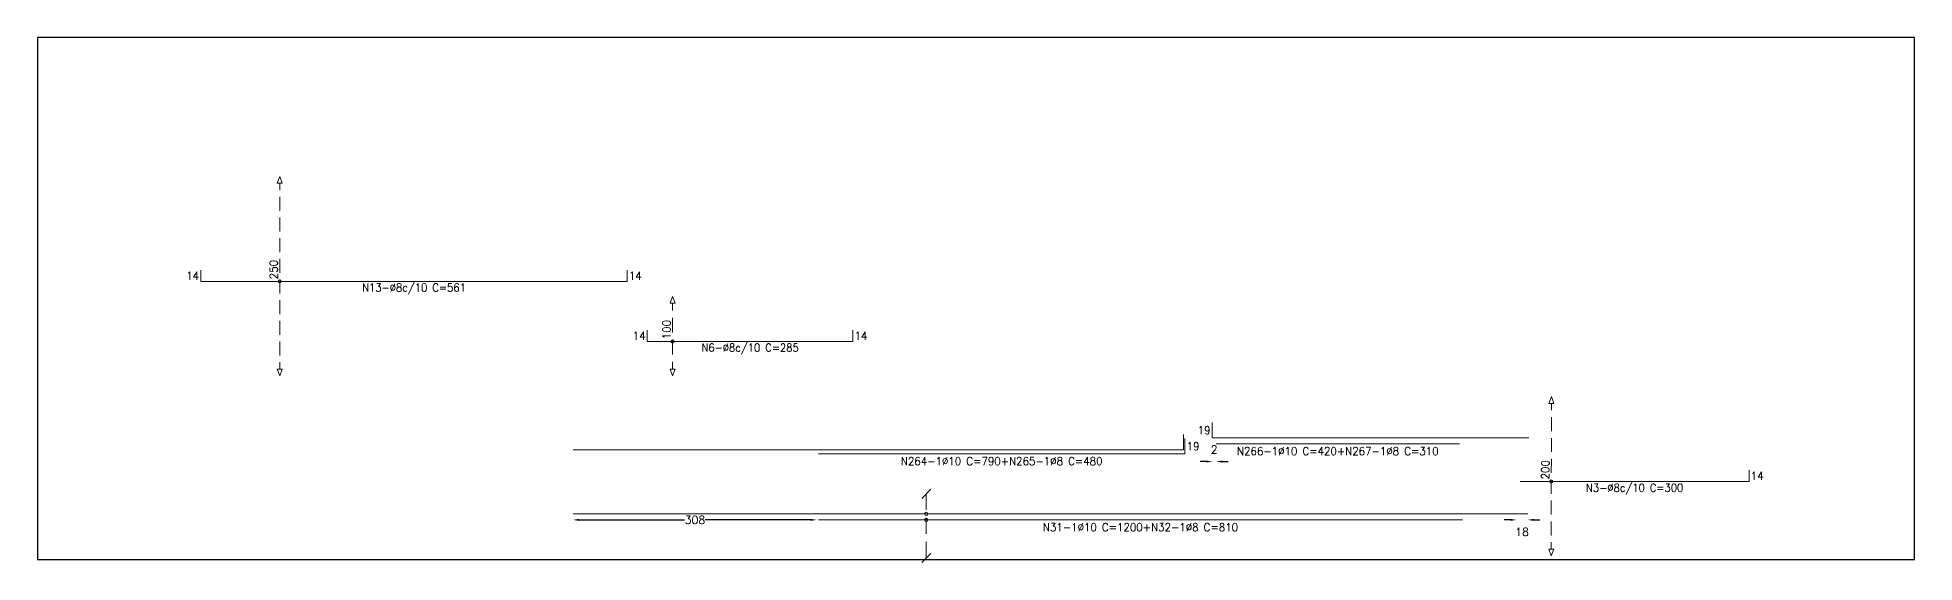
# Model space of a CAD drawing. Header units: millimetres. Extents: x 177 to 332, y -104 to 116.
# Drawn here: x 192.43 to 239.34, y 78.13 to 91.24 of the extents above; entities that cross this region are included whole.
import ezdxf
from ezdxf.enums import TextEntityAlignment as Align

# ---------------------------------------------------------------- set-up
doc = ezdxf.new("R2010")
doc.units = ezdxf.units.MM
for name, color, linetype, lineweight in [('ARR_L_I_IG_DIST', 8, 'Continuous', 0), ('ARR_L_I_IG_LINHA', 2, 'Continuous', 0), ('ARR_L_I_IG_MARCA', 2, 'Continuous', 9), ('ARR_L_I_POSICAO', 4, 'Continuous', 9), ('ARR_LONG_INF', 6, 'Continuous', 15), ('ARR_LONG_INF_TXT', 1, 'Continuous', 9)]:
    doc.layers.add(name, color=color, linetype=linetype, lineweight=lineweight)
doc.layers.add('TRECHO A', color=3, linetype='Continuous')
doc.styles.add('CYPETXT_0.3_romans', font='romans.shx', dxfattribs={"height": 0.2})
doc.styles.add('CYPETXT_romans', font='romans.shx', dxfattribs={"height": 0.2})
doc.dimstyles.new('cype_arrow', dxfattribs={"dimtxt": 0.18, "dimasz": 0.15, "dimexe": 0.075, "dimexo": 0.075, "dimgap": 0, "dimtad": 0, "dimdec": 4, "dimzin": 0, "dimdsep": 46, "dimtxsty": 'CYPETXT_0.3_romans', "dimcen": 0.09, "dimadec": 0, "dimazin": 0, "dimtfac": 1, "dimtdec": 4, "dimtofl": 0, "dimtmove": 2, "dimatfit": 3, "dimfxl": 1, "dimtolj": 1, "dimtzin": 0, "dimarcsym": 0})

# ---------------------------------------------------------------- blocks, each defined once
blk = doc.blocks.new('*D258')
at = {"layer": 'ARR_L_I_POSICAO', "color": 0, "lineweight": -2, "transparency": 16777216}
for p, q in [((229.235, 79.189), (229.085, 79.189)), ((229.821, 79.189), (229.971, 79.189))]:
    blk.add_line(p, q, dxfattribs=at)
at = {"layer": 'ARR_L_I_POSICAO', "color": 0, "transparency": 16777216}
for points in [[(229.235, 79.214), (229.235, 79.164), (229.385, 79.189)], [(229.821, 79.214), (229.821, 79.164), (229.671, 79.189)]]:
    blk.add_solid(points, dxfattribs=at)
at = {"layer": 'DEFPOINTS', "color": 0, "transparency": 16777216}
for p in [(229.385, 79.189), (229.671, 79.189), (229.671, 79.189)]:
    blk.add_point(p, dxfattribs=at)
at = {"layer": 'ARR_L_I_POSICAO', "color": 0, "transparency": 16777216, "insert": (229.528, 78.889), "char_height": 0.2, "attachment_point": 5, "rotation": 0.0008, "style": 'CYPETXT_0.3_romans'}
blk.add_mtext('\\A1;18', dxfattribs=at)
blk = doc.blocks.new('*D259')
at = {"layer": 'ARR_L_I_POSICAO', "color": 0, "lineweight": -2, "transparency": 16777216}
for p, q in [((205.961, 79.189), (208.599, 79.189)), ((211.752, 79.189), (209.114, 79.189))]:
    blk.add_line(p, q, dxfattribs=at)
at = {"layer": 'ARR_L_I_POSICAO', "color": 0, "transparency": 16777216}
for points in [[(205.961, 79.214), (205.961, 79.164), (205.811, 79.189)], [(211.752, 79.214), (211.752, 79.164), (211.902, 79.189)]]:
    blk.add_solid(points, dxfattribs=at)
at = {"layer": 'DEFPOINTS', "color": 0, "transparency": 16777216}
for p in [(205.811, 79.189), (211.902, 79.189), (211.902, 79.189)]:
    blk.add_point(p, dxfattribs=at)
at = {"layer": 'ARR_L_I_POSICAO', "color": 0, "transparency": 16777216, "insert": (208.857, 79.189), "char_height": 0.2, "attachment_point": 5, "style": 'CYPETXT_0.3_romans'}
blk.add_mtext('\\A1;308', dxfattribs=at)
blk = doc.blocks.new('*D155')
at = {"layer": 'ARR_L_I_POSICAO', "color": 0, "lineweight": -2, "transparency": 16777216}
for p, q in [((221.635, 80.646), (221.485, 80.646)), ((222.036, 80.646), (222.186, 80.646))]:
    blk.add_line(p, q, dxfattribs=at)
at = {"layer": 'ARR_L_I_POSICAO', "color": 0, "transparency": 16777216}
for points in [[(221.635, 80.671), (221.635, 80.621), (221.785, 80.646)], [(222.036, 80.671), (222.036, 80.621), (221.886, 80.646)]]:
    blk.add_solid(points, dxfattribs=at)
at = {"layer": 'DEFPOINTS', "color": 0, "transparency": 16777216}
for p in [(221.785, 80.646), (221.886, 80.646), (221.886, 80.646)]:
    blk.add_point(p, dxfattribs=at)
at = {"layer": 'ARR_L_I_POSICAO', "color": 0, "transparency": 16777216, "insert": (221.836, 80.946), "char_height": 0.2, "attachment_point": 5, "style": 'CYPETXT_0.3_romans'}
blk.add_mtext('\\A1;2', dxfattribs=at)

msp = doc.modelspace()

# ---------------------------------------------------------------- linework, layer by layer
at = {"layer": 'ARR_L_I_IG_LINHA'}
for p, q in [((214.63842, 79.43912), (214.63842, 79.83912)), ((214.63842, 78.83911), (214.63842, 79.23912)), ((214.63842, 78.23911), (214.63842, 78.63911))]:
    msp.add_line(p, q, dxfattribs=at)
for points in [[(198.47709, 87.60031), (198.41459, 87.60031), (198.47709, 87.76781), (198.53959, 87.60031), (198.47709, 87.60031)], [(208.29759, 84.60031), (208.23509, 84.60031), (208.29759, 84.76781), (208.36009, 84.60031), (208.29759, 84.60031)], [(198.47709, 82.95531), (198.53959, 82.95531), (198.47709, 82.78781), (198.41459, 82.95531), (198.47709, 82.95531)], [(208.29759, 82.95531), (208.36009, 82.95531), (208.29759, 82.78781), (208.23509, 82.95531), (208.29759, 82.95531)], [(230.26267, 82.10031), (230.20017, 82.10034), (230.26276, 82.26781), (230.32517, 82.10027), (230.26267, 82.10031)], [(230.26059, 78.45531), (230.32309, 78.45527), (230.26049, 78.28781), (230.19809, 78.45534), (230.26059, 78.45531)]]:
    msp.add_lwpolyline(points, close=True, dxfattribs=at)
for points in [[(198.47709, 87.42827), (198.47709, 87.60031)], [(198.47709, 86.91216), (198.47709, 87.25623)], [(198.47709, 86.39605), (198.47709, 86.74012)], [(198.47709, 85.87994), (198.47709, 86.22401)], [(198.47709, 85.36383), (198.47709, 85.7079)], [(198.47709, 84.84772), (198.47709, 85.19179)], [(198.47709, 84.3316), (198.47709, 84.67568)], [(208.29759, 84.41753), (208.29759, 84.60031)], [(198.47709, 83.81549), (198.47709, 84.15957)], [(208.29759, 83.8692), (208.29759, 84.23475)], [(198.47709, 83.29938), (198.47709, 83.64346)], [(208.29759, 83.32086), (208.29759, 83.68642)], [(198.47709, 82.95531), (198.47709, 83.12735)], [(208.29759, 82.95531), (208.29759, 83.13809)], [(230.26257, 81.92674), (230.26267, 82.10031)], [(230.26227, 81.40602), (230.26247, 81.75317)], [(230.26197, 80.88531), (230.26217, 81.23245)], [(230.26168, 80.36459), (230.26188, 80.71174)], [(230.26138, 79.84388), (230.26158, 80.19102)], [(230.26108, 79.32317), (230.26128, 79.67031)], [(230.26078, 78.80245), (230.26098, 79.14959)], [(230.26059, 78.45531), (230.26068, 78.62888)]]:
    msp.add_lwpolyline(points, dxfattribs=at)
for centre in [(198.47709, 85.14781), (208.29759, 83.64781), (230.26155, 80.14781), (214.63842, 79.33912), (214.63842, 79.18912)]:
    msp.add_circle(centre, 0.04, dxfattribs=at)
at = {"layer": 'ARR_L_I_IG_MARCA'}
for p, q in [((214.75156, 79.95226), (214.52528, 79.72598)), ((214.75156, 78.35225), (214.52528, 78.12598))]:
    msp.add_line(p, q, dxfattribs=at)
at = {"layer": 'ARR_LONG_INF'}
for points in [[(196.50509, 85.42781), (196.50509, 85.14781), (207.16509, 85.14781), (207.16509, 85.42781)], [(207.66509, 83.92781), (207.66509, 83.64781), (212.80509, 83.64781), (212.80509, 83.92781)], [(205.81109, 80.93911), (221.06509, 80.93911), (221.06509, 81.31911)], [(211.94209, 80.83911), (221.10509, 80.83911), (221.10509, 81.21911)], [(221.78509, 81.61911), (221.78509, 81.23911), (229.70109, 81.23911)], [(221.88639, 81.08911), (227.96259, 81.08911)], [(229.48309, 80.14781), (235.20509, 80.14781), (235.20509, 80.42781)], [(205.81109, 79.33912), (229.67109, 79.33912)], [(211.94209, 79.18912), (228.04209, 79.18912)]]:
    msp.add_lwpolyline(points, dxfattribs=at)
at = {"layer": 'TRECHO A', "color": 1}
for p, q in [((192.42514, 91.23722), (192.42514, 78.19993)), ((239.33796, 91.23722), (192.42514, 91.23722)), ((239.33796, 78.19993), (239.33796, 91.23722)), ((192.42514, 78.19993), (239.33796, 78.19993))]:
    msp.add_line(p, q, dxfattribs=at)

# ---------------------------------------------------------------- texts
at = {"layer": 'ARR_L_I_IG_DIST', "style": 'CYPETXT_romans', "width": 0.895263}
for s, rotation, p, p2 in [('250', 90, (198.42709, 85.19781), (198.42709, 85.68381)), ('100', 90, (208.24759, 83.69781), (208.24759, 84.18381)), ('200', 89.966777, (230.21158, 80.19784), (230.21186, 80.68384))]:
    msp.add_text(s, height=0.2, rotation=rotation, dxfattribs=at).set_placement(p, p2, align=Align.FIT)
at = {"layer": 'ARR_LONG_INF_TXT', "style": 'CYPETXT_romans'}
for s, width, p, p2 in [('14', 0.895263, (196.14109, 85.18781), (196.46509, 85.18781)), ('14', 0.895263, (207.20509, 85.18781), (207.52909, 85.18781)), ('N13-%%c8c/10 C=561', 0.834847, (200.53909, 84.89114), (203.13109, 84.89114)), ('14', 0.895263, (207.30109, 83.68781), (207.62509, 83.68781)), ('N6-%%c8c/10 C=285', 0.817788, (209.02009, 83.39114), (211.45009, 83.39114)), ('14', 0.895263, (212.84509, 83.68781), (213.16909, 83.68781)), ('19', 0.945, (221.42109, 81.32911), (221.74509, 81.32911)), ('N264-1%%c10 C=790+N265-1%%c8 C=480', 0.836019, (214.00359, 80.55578), (219.04359, 80.55578)), ('19', 0.945, (221.14509, 80.92911), (221.46909, 80.92911)), ('N266-1%%c10 C=420+N267-1%%c8 C=310', 0.836019, (222.40449, 80.80578), (227.44449, 80.80578)), ('14', 0.895263, (235.24509, 80.18781), (235.56909, 80.18781)), ('N3-%%c8c/10 C=300', 0.817788, (231.12909, 79.89114), (233.55909, 79.89114)), ('N31-1%%c10 C=1200+N32-1%%c8 C=810', 0.835546, (217.55309, 78.90579), (222.43109, 78.90579))]:
    msp.add_text(s, height=0.2, dxfattribs=dict(at, width=width)).set_placement(p, p2, align=Align.FIT)

# ---------------------------------------------------------------- dimensions: what is measured, and where the dimension line sits
at = {"layer": 'ARR_L_I_POSICAO'}
for p1, p2, text, picture, middle in [((221.78509, 80.64593), (221.88639, 80.64593), '2', '*D155', (221.83574, 80.94593)), ((205.81109, 79.18912), (211.90209, 79.18912), '308', '*D259', (208.85659, 79.18912)), ((229.38509, 79.18911), (229.67109, 79.18912), '18', '*D258', (229.52809, 78.88912))]:
    dim = msp.add_aligned_dim(p1=p1, p2=p2, distance=0, text=text, dimstyle='cype_arrow', override={"dimexe": 0, "dimexo": 0}, dxfattribs=at)
    dim.commit()
    dim.dimension.update_dxf_attribs({"geometry": picture, "text_midpoint": middle})

doc.saveas('drawing.dxf')
